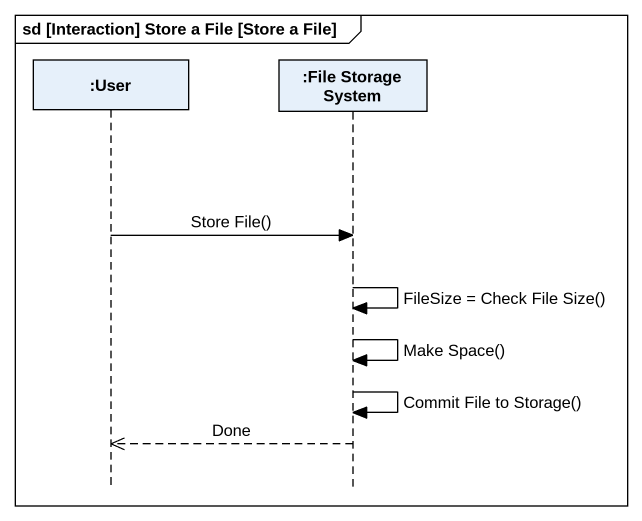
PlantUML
@startuml
mainframe sd [Interaction] Store a File [Store a File]
hide footbox
participant ":User" as User
participant ":File Storage System" as File_Storage_System

User -> File_Storage_System : Store File()
File_Storage_System -> File_Storage_System : FileSize = Check File Size()
File_Storage_System -> File_Storage_System : Make Space()
File_Storage_System -> File_Storage_System : Commit File to Storage()
File_Storage_System -->> User : Done
@enduml
